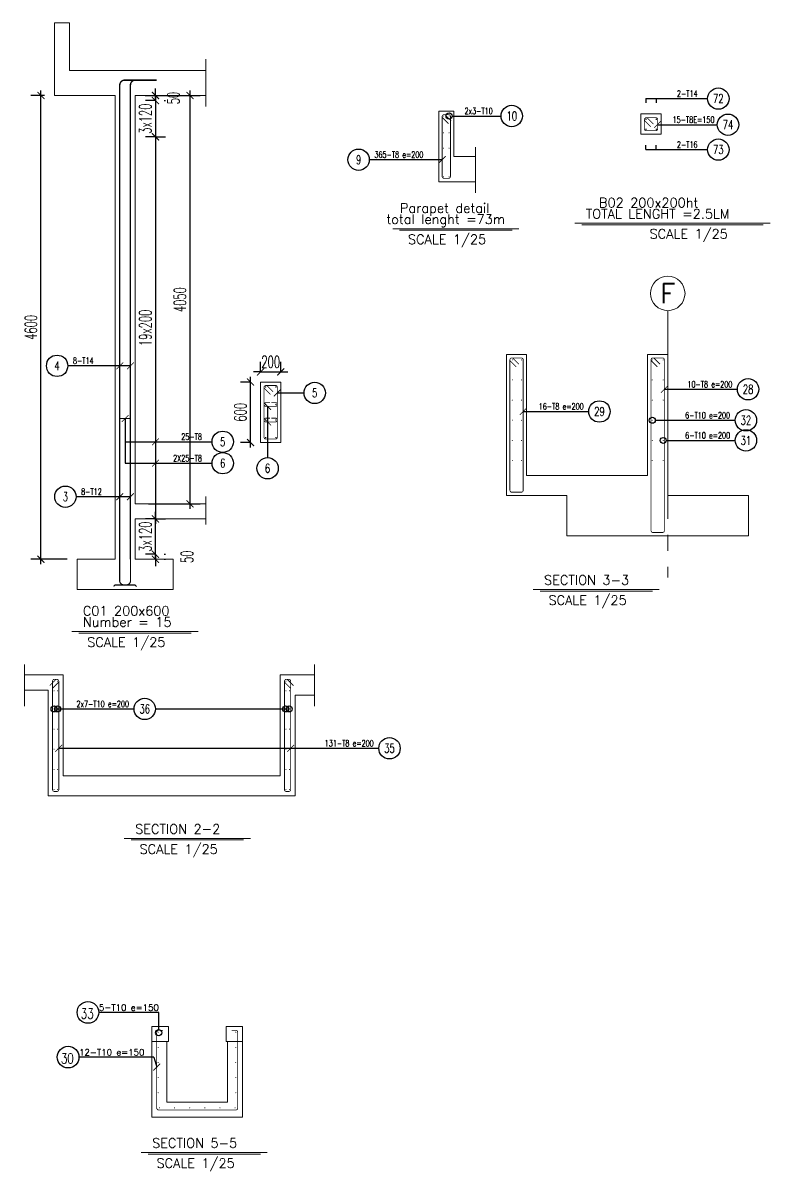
# Model space of a CAD drawing. Extents: x 2556046 to 2673391, y -921360 to -863964.
# Drawn here: x 2662762 to 2670171, y -883601 to -872213 of the extents above; entities that cross this region are included whole.
import ezdxf
from ezdxf.enums import TextEntityAlignment as Align

# ---------------------------------------------------------------- set-up
doc = ezdxf.new("R2010")
doc.units = 0
doc.header["$LTSCALE"] = 500
doc.header["$PDMODE"] = 98
doc.header["$PDSIZE"] = -0.01
doc.linetypes.add('CENTER', pattern=[50.8, 31.75, -6.35, 6.35, -6.35])
for name, color, linetype, lineweight in [('A-GRID', 1, 'CENTER', 9), ('A-GRID-IDEN', 10, 'Continuous', 9), ('CONCRETE', 254, 'Continuous', 9), ('EN05 - Text', 4, 'Continuous', 20), ('goe-cotes', 115, 'Continuous', 13)]:
    doc.layers.add(name, color=color, linetype=linetype, lineweight=lineweight)
for name, color, linetype in [('S-ASSOCIATETEXT', 7, 'Continuous'), ('S-RBAR-HA10', 11, 'Continuous'), ('S-RBAR-HA12', 151, 'Continuous'), ('S-RBAR-HA14', 21, 'Continuous'), ('S-RBAR-HA8', 40, 'Continuous'), ('S-RDIMO', 2, 'Continuous'), ('S-SIMPLETEXT', 7, 'Continuous')]:
    doc.layers.add(name, color=color, linetype=linetype)
doc.styles.add('goe-romans', font='ROMANS.shx', dxfattribs={"width": 0.6})
doc.styles.add('ROMANS', font='romans.shx')
doc.styles.add('SIMPLEX', font='simplex_.ttf')
doc.dimstyles.new('goe-50e', dxfattribs={"dimscale": 10, "dimtxt": 12, "dimasz": 7, "dimexe": 10, "dimexo": 10, "dimgap": 4, "dimtad": 1, "dimdec": 1, "dimdsep": 46, "dimtxsty": 'goe-romans', "dimblk": 'ARCHTICK', "dimcen": 4, "dimdle": 5, "dimclrt": 256, "dimazin": 0, "dimtfac": 1, "dimtdec": 1, "dimtix": 1, "dimtmove": 2, "dimatfit": 3, "dimldrblk": 'ARCHTICK', "dimfxl": 5, "dimtfillclr": 256, "dimtolj": 1, "dimarcsym": 0})

# ---------------------------------------------------------------- blocks, each defined once
blk = doc.blocks.new('_ArchTick')
at = {"color": 0, "linetype": 'ByBlock', "const_width": 0.15}
blk.add_lwpolyline([(-0.5, -0.5), (0.5, 0.5)], dxfattribs=at)
blk = doc.blocks.new('*D17')
at = {"layer": 'Defpoints', "color": 0, "transparency": 16777216}
for p in [(2663875, -872933), (2664419, -872933), (2663907, -876983)]:
    blk.add_point(p, dxfattribs=at)
at = {"layer": 'goe-cotes', "color": 0, "lineweight": -2, "transparency": 16777216}
for p, q in [((2664419, -877033), (2664419, -872883)), ((2663975, -872933), (2664519, -872933)), ((2664007, -876983), (2664519, -876983))]:
    blk.add_line(p, q, dxfattribs=at)
at = {"layer": 'goe-cotes', "color": 0, "lineweight": -2, "transparency": 16777216, "xscale": 70, "yscale": 70, "zscale": 70}
for p, rotation in [((2664419, -872933), 90), ((2664419, -876983), 270)]:
    blk.add_blockref('_ArchTick', p, dxfattribs=dict(at, rotation=rotation))
at = {"layer": 'goe-cotes', "transparency": 16777216, "insert": (2664319, -874958), "char_height": 120, "attachment_point": 5, "rotation": 90, "style": 'goe-romans'}
blk.add_mtext('\\A1;4050', dxfattribs=at)
blk = doc.blocks.new('*D18')
at = {"layer": 'Defpoints', "color": 0, "transparency": 16777216}
for p in [(2662941, -872933), (2663075, -872933), (2663300, -877533)]:
    blk.add_point(p, dxfattribs=at)
at = {"layer": 'goe-cotes', "color": 0, "lineweight": -2, "transparency": 16777216}
for p, q in [((2662941, -877583), (2662941, -872883)), ((2662975, -872933), (2662841, -872933)), ((2663200, -877533), (2662841, -877533))]:
    blk.add_line(p, q, dxfattribs=at)
at = {"layer": 'goe-cotes', "color": 0, "lineweight": -2, "transparency": 16777216, "xscale": 70, "yscale": 70, "zscale": 70}
for p, rotation in [((2662941, -872933), 90), ((2662941, -877533), 270)]:
    blk.add_blockref('_ArchTick', p, dxfattribs=dict(at, rotation=rotation))
at = {"layer": 'goe-cotes', "transparency": 16777216, "insert": (2662841, -875233), "char_height": 120, "attachment_point": 5, "rotation": 90, "style": 'goe-romans'}
blk.add_mtext('\\A1;4600', dxfattribs=at)
blk = doc.blocks.new('cadf_04')
at = {"const_width": 0.32}
blk.add_lwpolyline([(1.36, 1.36), (-1.36, -1.36)], dxfattribs=at)
blk = doc.blocks.new('cadf_05')
at = {"color": 140}
blk.add_circle((0, 0), 4.24, dxfattribs=at)
at = {"color": 140, "style": 'ROMANS', "width": 0.75}
for tag, p in [('$COM1', (-8.24, 2.03)), ('$COM2', (-8.24, -4.24))]:
    blk.add_attdef(tag, text='', height=2.5, dxfattribs=at).set_placement(p, align=Align.BOTTOM_RIGHT)
at = {"color": 140, "style": 'ROMANS', "width": 0.7}
blk.add_attdef('$NUM', text='', height=3.5, dxfattribs=at).set_placement((0, 0), align=Align.MIDDLE)
blk = doc.blocks.new('*D19')
at = {"layer": 'Defpoints', "color": 0, "transparency": 16777216}
for p in [(2664063, -877483), (2664063, -877533), (2664076, -877483)]:
    blk.add_point(p, dxfattribs=at)
at = {"layer": 'goe-cotes', "color": 0, "lineweight": -2, "transparency": 16777216}
for p, q in [((2664076, -877483), (2664076, -877413)), ((2664076, -877533), (2664076, -877483)), ((2664076, -877533), (2664076, -877603)), ((2664163, -877483), (2664176, -877483)), ((2664163, -877533), (2664176, -877533))]:
    blk.add_line(p, q, dxfattribs=at)
at = {"layer": 'goe-cotes', "color": 0, "lineweight": -2, "transparency": 16777216, "xscale": 70, "yscale": 70, "zscale": 70}
for p, rotation in [((2664076, -877483), 270), ((2664076, -877533), 90)]:
    blk.add_blockref('_ArchTick', p, dxfattribs=dict(at, rotation=rotation))
at = {"layer": 'goe-cotes', "transparency": 16777216, "insert": (2664389, -877508), "char_height": 120, "attachment_point": 5, "rotation": 90, "style": 'goe-romans'}
blk.add_mtext('\\A1;50', dxfattribs=at)
blk = doc.blocks.new('*D20')
at = {"layer": 'Defpoints', "color": 0, "transparency": 16777216}
for p in [(2664076, -877133), (2664176, -877133), (2664176, -877483)]:
    blk.add_point(p, dxfattribs=at)
at = {"layer": 'goe-cotes', "color": 0, "lineweight": -2, "transparency": 16777216}
for p, q in [((2664076, -877133), (2664076, -877063)), ((2664076, -877133), (2663976, -877133)), ((2664076, -877483), (2664076, -877133)), ((2664076, -877483), (2663976, -877483)), ((2664076, -877483), (2664076, -877553))]:
    blk.add_line(p, q, dxfattribs=at)
at = {"layer": 'goe-cotes', "color": 0, "lineweight": -2, "transparency": 16777216, "xscale": 70, "yscale": 70, "zscale": 70}
for p, rotation in [((2664076, -877133), 270), ((2664076, -877483), 90)]:
    blk.add_blockref('_ArchTick', p, dxfattribs=dict(at, rotation=rotation))
at = {"layer": 'goe-cotes', "transparency": 16777216, "insert": (2663976, -877308), "char_height": 120, "attachment_point": 5, "rotation": 90, "style": 'goe-romans'}
blk.add_mtext('\\A1;3x120', dxfattribs=at)
blk = doc.blocks.new('*D22')
at = {"layer": 'Defpoints', "color": 0, "transparency": 16777216}
for p in [(2664063, -872933), (2664063, -872983), (2664076, -872983)]:
    blk.add_point(p, dxfattribs=at)
at = {"layer": 'goe-cotes', "color": 0, "lineweight": -2, "transparency": 16777216}
for p, q in [((2664076, -872933), (2664076, -872863)), ((2664076, -872933), (2664076, -872983)), ((2664076, -872983), (2664076, -873053)), ((2664163, -872933), (2664176, -872933)), ((2664163, -872983), (2664176, -872983))]:
    blk.add_line(p, q, dxfattribs=at)
at = {"layer": 'goe-cotes', "color": 0, "lineweight": -2, "transparency": 16777216, "xscale": 70, "yscale": 70, "zscale": 70}
for p, rotation in [((2664076, -872933), 270), ((2664076, -872983), 90)]:
    blk.add_blockref('_ArchTick', p, dxfattribs=dict(at, rotation=rotation))
at = {"layer": 'goe-cotes', "transparency": 16777216, "insert": (2664254, -872958), "char_height": 120, "attachment_point": 5, "rotation": 90, "style": 'goe-romans'}
blk.add_mtext('\\A1;50', dxfattribs=at)
blk = doc.blocks.new('*D21')
at = {"layer": 'Defpoints', "color": 0, "transparency": 16777216}
for p in [(2664176, -872983), (2664076, -873343), (2664176, -873343)]:
    blk.add_point(p, dxfattribs=at)
at = {"layer": 'goe-cotes', "color": 0, "lineweight": -2, "transparency": 16777216}
for p, q in [((2664076, -872983), (2663976, -872983)), ((2664076, -872983), (2664076, -872913)), ((2664076, -872983), (2664076, -873343)), ((2664076, -873343), (2663976, -873343)), ((2664076, -873343), (2664076, -873413))]:
    blk.add_line(p, q, dxfattribs=at)
at = {"layer": 'goe-cotes', "color": 0, "lineweight": -2, "transparency": 16777216, "xscale": 70, "yscale": 70, "zscale": 70}
for p, rotation in [((2664076, -872983), 270), ((2664076, -873343), 90)]:
    blk.add_blockref('_ArchTick', p, dxfattribs=dict(at, rotation=rotation))
at = {"layer": 'goe-cotes', "transparency": 16777216, "insert": (2663976, -873163), "char_height": 120, "attachment_point": 5, "rotation": 90, "style": 'goe-romans'}
blk.add_mtext('\\A1;3x120', dxfattribs=at)
blk = doc.blocks.new('*D23')
at = {"layer": 'Defpoints', "color": 0, "transparency": 16777216}
for p in [(2663976, -873343), (2663976, -877133), (2664076, -877133)]:
    blk.add_point(p, dxfattribs=at)
at = {"layer": 'goe-cotes', "color": 0, "lineweight": -2, "transparency": 16777216}
for p, q in [((2664076, -873293), (2664076, -877183)), ((2664076, -873343), (2664176, -873343)), ((2664076, -877133), (2664176, -877133))]:
    blk.add_line(p, q, dxfattribs=at)
at = {"layer": 'goe-cotes', "color": 0, "lineweight": -2, "transparency": 16777216, "xscale": 70, "yscale": 70, "zscale": 70}
for p, rotation in [((2664076, -873343), 90), ((2664076, -877133), 270)]:
    blk.add_blockref('_ArchTick', p, dxfattribs=dict(at, rotation=rotation))
at = {"layer": 'goe-cotes', "transparency": 16777216, "insert": (2663976, -875238), "char_height": 120, "attachment_point": 5, "rotation": 90, "style": 'goe-romans'}
blk.add_mtext('\\A1;19x200', dxfattribs=at)
blk = doc.blocks.new('*D24')
at = {"layer": 'Defpoints', "color": 0, "transparency": 16777216}
for p in [(2665319, -875675), (2665119, -875775), (2665319, -875775)]:
    blk.add_point(p, dxfattribs=at)
at = {"layer": 'goe-cotes', "color": 0, "lineweight": -2, "transparency": 16777216}
for p, q in [((2665119, -875675), (2665119, -875575)), ((2665319, -875675), (2665319, -875575)), ((2665119, -875675), (2665049, -875675)), ((2665119, -875675), (2665319, -875675)), ((2665319, -875675), (2665389, -875675))]:
    blk.add_line(p, q, dxfattribs=at)
at = {"layer": 'goe-cotes', "color": 0, "lineweight": -2, "transparency": 16777216, "xscale": 70, "yscale": 70, "zscale": 70}
blk.add_blockref('_ArchTick', (2665119, -875675), dxfattribs=at)
at = {"layer": 'goe-cotes', "color": 0, "lineweight": -2, "transparency": 16777216, "xscale": 70, "yscale": 70, "zscale": 70, "rotation": 180}
blk.add_blockref('_ArchTick', (2665319, -875675), dxfattribs=at)
at = {"layer": 'goe-cotes', "transparency": 16777216, "insert": (2665219, -875575), "char_height": 120, "attachment_point": 5, "style": 'goe-romans'}
blk.add_mtext('\\A1;200', dxfattribs=at)
blk = doc.blocks.new('*D25')
at = {"layer": 'Defpoints', "color": 0, "transparency": 16777216}
for p in [(2665019, -875775), (2665119, -875775), (2665119, -876375)]:
    blk.add_point(p, dxfattribs=at)
at = {"layer": 'goe-cotes', "color": 0, "lineweight": -2, "transparency": 16777216}
for p, q in [((2665019, -876425), (2665019, -875725)), ((2665019, -875775), (2664919, -875775)), ((2665019, -876375), (2664919, -876375))]:
    blk.add_line(p, q, dxfattribs=at)
at = {"layer": 'goe-cotes', "color": 0, "lineweight": -2, "transparency": 16777216, "xscale": 70, "yscale": 70, "zscale": 70}
for p, rotation in [((2665019, -875775), 90), ((2665019, -876375), 270)]:
    blk.add_blockref('_ArchTick', p, dxfattribs=dict(at, rotation=rotation))
at = {"layer": 'goe-cotes', "transparency": 16777216, "insert": (2664919, -876075), "char_height": 120, "attachment_point": 5, "rotation": 90, "style": 'goe-romans'}
blk.add_mtext('\\A1;600', dxfattribs=at)
blk = doc.blocks.new('cadf_09')
at = {"color": 10}
blk.add_circle((0, 0), 4.24, dxfattribs=at)
at = {"color": 10, "style": 'ROMANS', "width": 0.75}
for p in [(8.24, 1.59), (8.24, -4.73)]:
    blk.add_attdef('$COM', text='', height=2.5, dxfattribs=at).set_placement(p, align=Align.BOTTOM_LEFT)
at = {"color": 10, "style": 'ROMANS', "width": 0.7}
blk.add_attdef('$REP', text='', height=3.5, dxfattribs=at).set_placement((0, 0), align=Align.MIDDLE)
blk = doc.blocks.new('AX-HL')
at = {"color": 1}
blk.add_circle((-0.35, 0), 0.35, dxfattribs=at)
at = {"color": 6, "style": 'SIMPLEX', "width": 0.430328}
blk.add_attdef('N-F', text='', height=0.4, dxfattribs=at).set_placement((-0.6, -0.2), (-0.1, -0.2), align=Align.FIT)
at = {"color": 6, "style": 'SIMPLEX'}
blk.add_attdef('N', text='', height=0.4, dxfattribs=at).set_placement((-0.35, 0), align=Align.MIDDLE)

msp = doc.modelspace()

# ---------------------------------------------------------------- linework, layer by layer
at = {"color": 140}
for centre in [(2669658.18, -872963.15), (2669753.94, -873222.56), (2669658.18, -873469.12), (2664742.92, -876367.87), (2664742.92, -876579.87)]:
    msp.add_circle(centre, 106, dxfattribs=at)
at = {"layer": 'A-GRID', "ltscale": 0.05}
msp.add_line((2669157.09, -875067.16), (2669157.09, -877715.35), dxfattribs=at)
at = {"layer": 'CONCRETE', "color": 7, "linetype": 'Continuous', "lineweight": 13}
msp.add_line((2664940.75, -882317.23), (2664890.84, -882317.23), dxfattribs=at)
at = {"layer": 'EN05 - Text', "color": 7, "linetype": 'Continuous', "lineweight": 0, "ltscale": 100}
for p, q in [((2667679.97, -874253.93), (2666429.8, -874253.93)), ((2670170.86, -874200.01), (2668235.36, -874200.01)), ((2669072.39, -877832.86), (2667822.22, -877832.86)), ((2664498.09, -878249.37), (2663247.92, -878249.37)), ((2665017.12, -880302.34), (2663766.95, -880302.34)), ((2665185.14, -883417.3), (2663934.96, -883417.3))]:
    msp.add_line(p, q, dxfattribs=at)
at = {"layer": 'EN05 - Text', "color": 3, "linetype": 'Continuous', "lineweight": 0, "ltscale": 100}
for p, q in [((2670103.03, -874215.01), (2668303.18, -874215.01)), ((2667612.14, -874268.93), (2666497.62, -874268.93)), ((2669004.57, -877847.86), (2667890.04, -877847.86)), ((2664430.27, -878264.37), (2663315.74, -878264.37)), ((2664949.29, -880317.34), (2663834.77, -880317.34)), ((2665117.31, -883432.3), (2664002.79, -883432.3))]:
    msp.add_line(p, q, dxfattribs=at)
at = {"layer": 'goe-cotes'}
for p, q in [((2663075.16, -872933.3), (2663075.16, -872213.25)), ((2663075.16, -872213.25), (2663225.16, -872213.25)), ((2663225.16, -872213.25), (2663225.16, -872683.3)), ((2664575.16, -872572.81), (2664575.16, -873042.2)), ((2664575.16, -872683.3), (2663225.16, -872683.3)), ((2663655.67, -872933.3), (2663075.16, -872933.3)), ((2663675.16, -872933.3), (2663655.67, -872933.3)), ((2663675.16, -873418.3), (2663675.16, -872933.3)), ((2663875.16, -876983.3), (2663875.16, -872933.3)), ((2663875.16, -872933.3), (2664575.16, -872933.3)), ((2667035.69, -873088.41), (2666885.69, -873088.41)), ((2666885.69, -873088.41), (2666885.69, -873788.46)), ((2667035.69, -873538.46), (2667035.69, -873088.41)), ((2663675.16, -873418.3), (2663675.16, -877533.3)), ((2667250.26, -873445.39), (2667250.26, -873898.97)), ((2667035.69, -873538.46), (2667250.26, -873538.46)), ((2666885.69, -873788.46), (2667250.26, -873788.46)), ((2667557.09, -876401.65), (2667557.09, -875501.65)), ((2667557.09, -875501.65), (2667757.09, -875501.65)), ((2667757.09, -876701.65), (2667757.09, -875501.65)), ((2668957.09, -876701.65), (2668957.09, -875501.65)), ((2668957.09, -875501.65), (2669157.09, -875501.65)), ((2669157.09, -875501.65), (2669157.09, -876901.65)), ((2667557.09, -876901.65), (2667557.09, -876401.65)), ((2667757.09, -876701.65), (2668957.09, -876701.65)), ((2663875.16, -876983.3), (2664575.16, -876983.3)), ((2664575.16, -876911.52), (2664575.16, -877187.26)), ((2668157.09, -876901.65), (2667557.09, -876901.65)), ((2668157.09, -877301.65), (2668157.09, -876901.65)), ((2669157.09, -876901.65), (2669957.09, -876901.65)), ((2669957.09, -876901.65), (2669957.09, -877301.65)), ((2663875.16, -877533.3), (2663875.16, -877133.3)), ((2663875.16, -877133.3), (2664575.16, -877133.3)), ((2669957.09, -877301.65), (2668157.09, -877301.65)), ((2662776.63, -878577.82), (2662776.63, -878990.61)), ((2665653.47, -878577.82), (2665653.47, -878990.61)), ((2663161.48, -878680.06), (2662776.63, -878680.06)), ((2663161.48, -879680.06), (2663161.48, -878680.06)), ((2665311.48, -879680.06), (2665311.48, -878680.06)), ((2665653.47, -878680.06), (2665311.48, -878680.06)), ((2662776.63, -878830.06), (2663011.48, -878830.06)), ((2663011.48, -879880.06), (2663011.48, -878830.06)), ((2665461.48, -879880.06), (2665461.48, -878880.06)), ((2665461.48, -878880.06), (2665653.47, -878880.06)), ((2665311.48, -879680.06), (2663161.48, -879680.06)), ((2663011.48, -879880.06), (2665461.48, -879880.06)), ((2664190.4, -882317.23), (2664040.04, -882317.23)), ((2664790.82, -882317.23), (2664941.17, -882317.23))]:
    msp.add_line(p, q, dxfattribs=at)
for points in [[(2669090.67, -873116.13), (2669090.67, -873316.13), (2668890.67, -873316.13), (2668890.67, -873116.13)], [(2665319.05, -875774.66), (2665119.05, -875774.66), (2665119.05, -876374.66), (2665319.05, -876374.66)], [(2664940.75, -882167.23), (2664940.76, -882995.17), (2664940.76, -883067.59), (2664040.04, -883067.59), (2664040.04, -882167.23), (2664176.8, -882167.23), (2664204.84, -882167.23), (2664204.84, -882243), (2664204.84, -882317.23), (2664190.4, -882317.23), (2664190.4, -882917.24), (2664396.71, -882917.24), (2664465.98, -882917.73), (2664790.4, -882917.24), (2664790.82, -882317.23), (2664775.96, -882317.23), (2664775.96, -882243), (2664775.96, -882167.23), (2664804, -882167.23)]]:
    msp.add_lwpolyline(points, close=True, dxfattribs=at)
msp.add_lwpolyline([(2663875.16, -877533.3), (2664250.16, -877533.3), (2664250.16, -877833.3), (2663300.16, -877833.3), (2663300.16, -877533.3), (2663675.16, -877533.3)], dxfattribs=at)
at = {"layer": 'S-ASSOCIATETEXT', "color": 140}
for centre in [(2663407.09, -882027.48), (2663210.01, -882471.54)]:
    msp.add_circle(centre, 107.59, dxfattribs=at)
at = {"layer": 'S-RBAR-HA10', "const_width": 5}
for points in [[(2666931.53, -873136.26, 1), (2666936.53, -873136.26, 1)], [(2666984.95, -873136.26, 1), (2666989.95, -873136.26, 1)], [(2666931.53, -873303.7, -1), (2666936.53, -873303.7, -1)], [(2666984.95, -873303.7, -1), (2666989.95, -873303.7, -1)], [(2666931.53, -873456, -1), (2666936.53, -873456, -1)], [(2666984.95, -873456, -1), (2666989.95, -873456, -1)], [(2666931.53, -873740.61, -1), (2666936.53, -873740.61, -1)], [(2666984.95, -873740.61, -1), (2666989.95, -873740.61, -1)], [(2667612.66, -875555.92, 1), (2667617.66, -875555.92, 1)], [(2667703.28, -875555.92, 1), (2667708.28, -875555.92, 1)], [(2669005.5, -875555.92, -1), (2669000.5, -875555.92, -1)], [(2669108.69, -875555.92, 1), (2669113.69, -875555.92, 1)], [(2667612.66, -875754.48, 1), (2667617.66, -875754.48, 1)], [(2667703.28, -875754.48, 1), (2667708.28, -875754.48, 1)], [(2669005.5, -875754.48, -1), (2669000.5, -875754.48, -1)], [(2669108.69, -875754.48, 1), (2669113.69, -875754.48, 1)], [(2667612.66, -875954.48, 1), (2667617.66, -875954.48, 1)], [(2667703.28, -875954.48, 1), (2667708.28, -875954.48, 1)], [(2669005.5, -875954.48, -1), (2669000.5, -875954.48, -1)], [(2669108.69, -875954.48, 1), (2669113.69, -875954.48, 1)], [(2667612.66, -876154.48, 1), (2667617.66, -876154.48, 1)], [(2667703.28, -876154.48, 1), (2667708.28, -876154.48, 1)], [(2669005.5, -876154.48, -1), (2669000.5, -876154.48, -1)], [(2669108.69, -876154.48, 1), (2669113.69, -876154.48, 1)], [(2667612.66, -876354.48, 1), (2667617.66, -876354.48, 1)], [(2667703.28, -876354.48, 1), (2667708.28, -876354.48, 1)], [(2669005.5, -876354.48, -1), (2669000.5, -876354.48, -1)], [(2669108.69, -876354.48, 1), (2669113.69, -876354.48, 1)], [(2667612.66, -876554.48, 1), (2667617.66, -876554.48, 1)], [(2667703.28, -876554.48, 1), (2667708.28, -876554.48, 1)], [(2669005.5, -876554.48, -1), (2669000.5, -876554.48, -1)], [(2669108.69, -876554.48, 1), (2669113.69, -876554.48, 1)], [(2663067.94, -878743.34, 1), (2663072.94, -878743.34, 1)], [(2663103.46, -878743.34, 1), (2663108.46, -878743.34, 1)], [(2665367.94, -878743.34, 1), (2665372.94, -878743.34, 1)], [(2665403.46, -878743.34, 1), (2665408.46, -878743.34, 1)], [(2663067.94, -878837.26, 1), (2663072.94, -878837.26, 1)], [(2663103.46, -878837.26, 1), (2663108.46, -878837.26, 1)], [(2665367.94, -878837.26, 1), (2665372.94, -878837.26, 1)], [(2665403.46, -878837.26, 1), (2665408.46, -878837.26, 1)], [(2663067.94, -879017.61, 1), (2663072.94, -879017.61, 1)], [(2663103.46, -879017.61, 1), (2663108.46, -879017.61, 1)], [(2665367.94, -879017.61, 1), (2665372.94, -879017.61, 1)], [(2665403.46, -879017.61, 1), (2665408.46, -879017.61, 1)], [(2663067.94, -879217.61, 1), (2663072.94, -879217.61, 1)], [(2663103.46, -879217.61, 1), (2663108.46, -879217.61, 1)], [(2665367.94, -879217.61, 1), (2665372.94, -879217.61, 1)], [(2665403.46, -879217.61, 1), (2665408.46, -879217.61, 1)], [(2663067.94, -879417.61, 1), (2663072.94, -879417.61, 1)], [(2663103.46, -879417.61, 1), (2663108.46, -879417.61, 1)], [(2665367.94, -879417.61, 1), (2665372.94, -879417.61, 1)], [(2665403.46, -879417.61, 1), (2665408.46, -879417.61, 1)], [(2663067.94, -879617.61, 1), (2663072.94, -879617.61, 1)], [(2663103.46, -879617.61, 1), (2663108.46, -879617.61, 1)], [(2665367.94, -879617.61, 1), (2665372.94, -879617.61, 1)], [(2665403.46, -879617.61, 1), (2665408.46, -879617.61, 1)], [(2663067.94, -879817.61, 1), (2663072.94, -879817.61, 1)], [(2663103.46, -879817.61, 1), (2663108.46, -879817.61, 1)], [(2665367.94, -879817.61, 1), (2665372.94, -879817.61, 1)], [(2665403.46, -879817.61, 1), (2665408.46, -879817.61, 1)], [(2664100.14, -882224.42, 1), (2664105.14, -882224.42, 1)], [(2664870.06, -882224.42, 1), (2664875.06, -882224.42, 1)], [(2664100.14, -882374.42, 1), (2664105.14, -882374.42, 1)], [(2664870.06, -882374.42, 1), (2664875.06, -882374.42, 1)], [(2664100.14, -882524.42, 1), (2664105.14, -882524.42, 1)], [(2664870.06, -882524.42, 1), (2664875.06, -882524.42, 1)], [(2664100.14, -882674.42, 1), (2664105.14, -882674.42, 1)], [(2664870.06, -882674.42, 1), (2664875.06, -882674.42, 1)], [(2664100.14, -882824.42, 1), (2664105.14, -882824.42, 1)], [(2664870.06, -882824.42, 1), (2664875.06, -882824.42, 1)], [(2664112.99, -882974.42, 1), (2664117.99, -882974.42, 1)], [(2664262.99, -882974.42, 1), (2664267.99, -882974.42, 1)], [(2664412.99, -882974.42, 1), (2664417.99, -882974.42, 1)], [(2664562.99, -882974.42, 1), (2664567.99, -882974.42, 1)], [(2664712.99, -882974.42, 1), (2664717.99, -882974.42, 1)], [(2664862.99, -882974.42, 1), (2664867.99, -882974.42, 1)]]:
    msp.add_lwpolyline(points, format="xyb", close=True, dxfattribs=at)
at = {"layer": 'S-RBAR-HA12', "const_width": 12}
for points in [[(2663674.16, -877787.3), (2663787.16, -877787.3, 0.41421356), (2663829.16, -877745.3), (2663829.16, -876633.3)], [(2663876.16, -877787.3), (2663763.16, -877787.3, -0.41421356), (2663721.16, -877745.3), (2663721.16, -876633.3)]]:
    msp.add_lwpolyline(points, format="xyb", dxfattribs=at)
for points in [[(2663678.41, -877785.55), (2663661.44, -877802.52)], [(2663871.92, -877785.55), (2663888.89, -877802.52)]]:
    msp.add_lwpolyline(points, dxfattribs=at)
at = {"layer": 'S-RBAR-HA14', "const_width": 14}
for points in [[(2663722.16, -877533.3), (2663722.16, -872829.3, -0.41421356), (2663771.16, -872780.3), (2663981.16, -872780.3)], [(2663828.16, -877533.3), (2663828.16, -872829.3, -0.41421356), (2663877.16, -872780.3), (2664087.16, -872780.3)]]:
    msp.add_lwpolyline(points, format="xyb", dxfattribs=at)
at = {"layer": 'S-RBAR-HA14', "const_width": 7}
for points in [[(2668936.74, -873168.57, -1), (2668943.74, -873168.57, -1)], [(2669038.64, -873168.57, -1), (2669045.64, -873168.57, -1)], [(2668936.74, -873267.08, 1), (2668943.74, -873267.08, 1)], [(2669038.64, -873267.08, 1), (2669045.64, -873267.08, 1)], [(2665165.12, -875823.71, -1), (2665172.12, -875823.71, -1)], [(2665267.02, -875823.71, -1), (2665274.02, -875823.71, -1)], [(2665165.12, -875997.74, -1), (2665172.12, -875997.74, -1)], [(2665267.02, -875997.74, -1), (2665274.02, -875997.74, -1)], [(2665165.12, -876151.69, -1), (2665172.12, -876151.69, -1)], [(2665267.02, -876151.69, -1), (2665274.02, -876151.69, -1)], [(2665165.12, -876325.61, 1), (2665172.12, -876325.61, 1)], [(2665267.02, -876325.61, 1), (2665274.02, -876325.61, 1)]]:
    msp.add_lwpolyline(points, format="xyb", close=True, dxfattribs=at)
at = {"layer": 'S-RBAR-HA8', "const_width": 8}
for points in [[(2666981.82, -873211.42), (2666925.25, -873154.85, -0.66817864), (2666938.69, -873122.41), (2666982.69, -873122.41, -0.41421356), (2667001.69, -873141.41), (2667001.69, -873735.46, -0.41421356), (2666982.69, -873754.46), (2666938.69, -873754.46, -0.41421356), (2666919.69, -873735.46), (2666919.69, -873141.41, -0.66817864), (2666952.12, -873127.98), (2667008.69, -873184.55)], [(2668986.81, -873242.52), (2668930.24, -873185.95, -0.66817864), (2668943.67, -873153.52), (2669037.67, -873153.52, -0.41421356), (2669056.67, -873172.52), (2669056.67, -873263.13, -0.41421356), (2669037.67, -873282.13), (2668943.67, -873282.13, -0.41421356), (2668924.67, -873263.13), (2668924.67, -873172.52, -0.66817864), (2668957.11, -873159.08), (2669013.68, -873215.65)], [(2667653.23, -875624.65), (2667596.66, -875568.08, -0.66817864), (2667610.09, -875535.65), (2667704.09, -875535.65, -0.41421356), (2667723.09, -875554.65), (2667723.09, -876848.65, -0.41421356), (2667704.09, -876867.65), (2667610.09, -876867.65, -0.41421356), (2667591.09, -876848.65), (2667591.09, -875554.65, -0.66817864), (2667623.53, -875541.21), (2667680.1, -875597.78)], [(2669053.23, -875624.65), (2668996.66, -875568.08, -0.66817864), (2669010.09, -875535.65), (2669104.09, -875535.65, -0.41421356), (2669123.09, -875554.65), (2669123.09, -877248.65, -0.41421356), (2669104.09, -877267.65), (2669010.09, -877267.65, -0.41421356), (2668991.09, -877248.65), (2668991.09, -875554.65, -0.66817864), (2669023.53, -875541.21), (2669080.1, -875597.78)], [(2665215.18, -875897.66), (2665158.62, -875841.09, -0.66817864), (2665172.05, -875808.66), (2665266.05, -875808.66, -0.41421356), (2665285.05, -875827.66), (2665285.05, -876321.66, -0.41421356), (2665266.05, -876340.66), (2665172.05, -876340.66, -0.41421356), (2665153.05, -876321.66), (2665153.05, -875827.66, -0.66817864), (2665185.49, -875814.22), (2665242.05, -875870.79)], [(2665212.05, -875978.74), (2665172.05, -875978.74, 1), (2665172.05, -876016.74), (2665266.05, -876016.74, 1), (2665266.05, -875978.74), (2665226.05, -875978.74)], [(2665212.05, -876132.69), (2665172.05, -876132.69, 1), (2665172.05, -876170.69), (2665266.05, -876170.69, 1), (2665266.05, -876132.69), (2665226.05, -876132.69)], [(2663055.34, -878813.07), (2663111.91, -878756.5, 0.66817864), (2663098.48, -878724.06), (2663074.48, -878724.06, 0.41421356), (2663055.48, -878743.06), (2663055.48, -879817.06, 0.41421356), (2663074.48, -879836.06), (2663098.48, -879836.06, 0.41421356), (2663117.48, -879817.06), (2663117.48, -878743.06, 0.66817864), (2663085.04, -878729.63), (2663028.47, -878786.2)], [(2665417.61, -878813.07), (2665361.04, -878756.5, -0.66817864), (2665374.48, -878724.06), (2665398.48, -878724.06, -0.41421356), (2665417.48, -878743.06), (2665417.48, -879817.06, -0.41421356), (2665398.48, -879836.06), (2665374.48, -879836.06, -0.41421356), (2665355.48, -879817.06), (2665355.48, -878743.06, -0.66817864), (2665387.91, -878729.63), (2665444.48, -878786.2)], [(2664149.87, -882205.59), (2664107.87, -882205.59, 0.41421356), (2664088.87, -882224.59), (2664088.87, -882258.72)], [(2664830.92, -882205.59), (2664872.92, -882205.59, -0.41421356), (2664891.92, -882224.59), (2664891.92, -882258.72)], [(2664088.87, -882976.59, 0.41421356), (2664107.87, -882995.59), (2664149.87, -882995.59)], [(2664891.92, -882976.59, -0.41421356), (2664872.92, -882995.59), (2664149.87, -882995.59)]]:
    msp.add_lwpolyline(points, format="xyb", dxfattribs=at)
for points in [[(2663722.16, -876136.61), (2663828.16, -876136.61)], [(2664088.87, -882976.78), (2664088.87, -882258.72)], [(2664891.91, -882976.22), (2664891.92, -882258.72)]]:
    msp.add_lwpolyline(points, dxfattribs=at)
at = {"layer": 'S-RDIMO'}
for p, q in [((2668939.43, -872963.15), (2669551.93, -872963.15)), ((2668939.43, -872963.15), (2668939.43, -873005.26)), ((2669042.14, -872963.15), (2669042.14, -873005.26)), ((2667017.45, -873136.26), (2667503.52, -873136.26)), ((2669056.67, -873222.56), (2669647.69, -873222.56)), ((2668939.43, -873469.12), (2668939.43, -873427.01)), ((2669042.14, -873469.12), (2669042.14, -873427.01)), ((2666919.69, -873569.58), (2666197.22, -873569.58)), ((2668939.43, -873469.12), (2669551.93, -873469.12)), ((2663828.16, -875614.17), (2663207.39, -875614.17)), ((2669123.09, -875846.84), (2669847.32, -875846.84)), ((2665285.05, -875882.4), (2665549.06, -875882.4)), ((2665187.95, -876016.74), (2665187.95, -876524.21)), ((2667723.09, -876067.25), (2668373.15, -876067.25)), ((2663775.16, -876136.61), (2663775.16, -876579.87)), ((2669033, -876154.48), (2669825.13, -876154.48)), ((2663775.16, -876367.87), (2664636.67, -876367.87)), ((2669141.19, -876354.48), (2669825.13, -876354.48)), ((2663775.16, -876579.87), (2664636.67, -876579.87)), ((2663828.16, -876912.61), (2663289.1, -876912.61)), ((2663075.96, -879017.61), (2663863.72, -879017.61)), ((2664075.72, -879017.61), (2665396.99, -879017.61)), ((2663117.48, -879407.9), (2666290.76, -879407.9)), ((2664107.96, -882027.48), (2663514.69, -882027.48)), ((2664107.96, -882198.81), (2664107.96, -882027.48)), ((2664061.19, -882470.95), (2663317.6, -882471.54))]:
    msp.add_line(p, q, dxfattribs=at)
msp.add_lwpolyline([(2664061.19, -882470.95), (2664088.87, -882570.79)], dxfattribs=at)
for centre in [(2666987.45, -873136.26), (2669003, -876154.48), (2669111.19, -876354.48), (2663070.44, -879017.61), (2663105.96, -879017.61), (2665366.99, -879017.61), (2665402.51, -879017.61), (2664107.96, -882228.81)]:
    msp.add_circle(centre, 30, dxfattribs=at)

# ---------------------------------------------------------------- block references
at = {"layer": 'A-GRID-IDEN'}
ref = msp.add_blockref('AX-HL', (2669327.72, -874896.54), dxfattribs=dict(at, xscale=-487.5, yscale=487.5, zscale=487.5, rotation=180))
ref.add_attrib('N', 'F', dxfattribs={"layer": '0', "color": 6, "height": 195, "style": 'SIMPLEX'}).set_placement((2669157.09, -874896.54), align=Align.MIDDLE_CENTER)
at = {"layer": 'S-ASSOCIATETEXT'}
ref = msp.add_blockref('cadf_05', (2667609.77, -873136.26), dxfattribs=dict(at, xscale=25, yscale=25, zscale=25))
ref.add_attrib('$NUM', '10', dxfattribs={"color": 140, "height": 87.5, "style": 'ROMANS', "width": 0.7, "flags": 2}).set_placement((2667609.77, -873136.26), align=Align.MIDDLE)
ref.add_attrib('$COM1', '2x3-T10 ', dxfattribs={"color": 140, "height": 62.5, "style": 'ROMANS', "width": 0.75, "flags": 2}).set_placement((2667453.52, -873086.26), align=Align.MIDDLE_RIGHT)
ref = msp.add_blockref('cadf_05', (2666090.97, -873569.58), dxfattribs=dict(at, xscale=25, yscale=25, zscale=25))
ref.add_attrib('$NUM', '9', dxfattribs={"color": 140, "height": 87.5, "style": 'ROMANS', "width": 0.7, "flags": 2}).set_placement((2666090.97, -873569.58), align=Align.MIDDLE)
ref.add_attrib('$COM1', '365-T8 e=200', dxfattribs={"color": 140, "height": 62.5, "style": 'ROMANS', "width": 0.75, "flags": 2}).set_placement((2666247.22, -873519.58), align=Align.MIDDLE_LEFT)
ref = msp.add_blockref('cadf_05', (2663101.14, -875614.17), dxfattribs=dict(at, xscale=25, yscale=25, zscale=25))
ref.add_attrib('$NUM', '4', dxfattribs={"color": 140, "height": 87.5, "style": 'ROMANS', "width": 0.7, "flags": 2}).set_placement((2663101.14, -875614.17), align=Align.MIDDLE)
ref.add_attrib('$COM1', '8-T14 ', dxfattribs={"color": 140, "height": 62.5, "style": 'ROMANS', "width": 0.75, "flags": 2}).set_placement((2663257.39, -875564.17), align=Align.MIDDLE_LEFT)
ref = msp.add_blockref('cadf_05', (2669953.57, -875846.84), dxfattribs=dict(at, xscale=25, yscale=25, zscale=25))
ref.add_attrib('$NUM', '28', dxfattribs={"color": 140, "height": 87.5, "style": 'ROMANS', "width": 0.7, "flags": 2}).set_placement((2669953.57, -875846.84), align=Align.MIDDLE)
ref.add_attrib('$COM1', '10-T8 e=200', dxfattribs={"color": 140, "height": 62.5, "style": 'ROMANS', "width": 0.75, "flags": 2}).set_placement((2669797.32, -875796.84), align=Align.MIDDLE_RIGHT)
ref = msp.add_blockref('cadf_05', (2668479.4, -876067.25), dxfattribs=dict(at, xscale=25, yscale=25, zscale=25))
ref.add_attrib('$NUM', '29', dxfattribs={"color": 140, "height": 87.5, "style": 'ROMANS', "width": 0.7, "flags": 2}).set_placement((2668479.4, -876067.25), align=Align.MIDDLE)
ref.add_attrib('$COM1', '16-T8 e=200', dxfattribs={"color": 140, "height": 62.5, "style": 'ROMANS', "width": 0.75, "flags": 2}).set_placement((2668323.15, -876017.25), align=Align.MIDDLE_RIGHT)
ref = msp.add_blockref('cadf_05', (2669931.38, -876154.48), dxfattribs=dict(at, xscale=25, yscale=25, zscale=25))
ref.add_attrib('$NUM', '32', dxfattribs={"color": 140, "height": 87.5, "style": 'ROMANS', "width": 0.7, "flags": 2}).set_placement((2669931.38, -876154.48), align=Align.MIDDLE)
ref.add_attrib('$COM1', '6-T10 e=200', dxfattribs={"color": 140, "height": 62.5, "style": 'ROMANS', "width": 0.75, "flags": 2}).set_placement((2669775.13, -876104.48), align=Align.MIDDLE_RIGHT)
ref = msp.add_blockref('cadf_05', (2669931.63, -876354.48), dxfattribs=dict(at, xscale=25, yscale=25, zscale=25))
ref.add_attrib('$NUM', '31', dxfattribs={"color": 140, "height": 87.5, "style": 'ROMANS', "width": 0.7, "flags": 2}).set_placement((2669931.63, -876354.48), align=Align.MIDDLE)
ref.add_attrib('$COM1', '6-T10 e=200', dxfattribs={"color": 140, "height": 62.5, "style": 'ROMANS', "width": 0.75, "flags": 2}).set_placement((2669775.38, -876304.48), align=Align.MIDDLE_RIGHT)
ref = msp.add_blockref('cadf_05', (2663182.85, -876912.61), dxfattribs=dict(at, xscale=25, yscale=25, zscale=25))
ref.add_attrib('$NUM', '3', dxfattribs={"color": 140, "height": 87.5, "style": 'ROMANS', "width": 0.7, "flags": 2}).set_placement((2663182.85, -876912.61), align=Align.MIDDLE)
ref.add_attrib('$COM1', '8-T12 ', dxfattribs={"color": 140, "height": 62.5, "style": 'ROMANS', "width": 0.75, "flags": 2}).set_placement((2663339.1, -876862.61), align=Align.MIDDLE_LEFT)
ref = msp.add_blockref('cadf_05', (2663969.72, -879017.61), dxfattribs=dict(at, xscale=25, yscale=25, zscale=25))
ref.add_attrib('$NUM', '36', dxfattribs={"color": 140, "height": 87.5, "style": 'ROMANS', "width": 0.7, "flags": 2}).set_placement((2663969.72, -879017.61), align=Align.MIDDLE)
ref.add_attrib('$COM1', '2x7-T10 e=200', dxfattribs={"color": 140, "height": 62.5, "style": 'ROMANS', "width": 0.75, "flags": 2}).set_placement((2663813.47, -878967.61), align=Align.MIDDLE_RIGHT)
ref = msp.add_blockref('cadf_05', (2666397.01, -879407.9), dxfattribs=dict(at, xscale=25, yscale=25, zscale=25))
ref.add_attrib('$NUM', '35', dxfattribs={"color": 140, "height": 87.5, "style": 'ROMANS', "width": 0.7, "flags": 2}).set_placement((2666397.01, -879407.9), align=Align.MIDDLE)
ref.add_attrib('$COM1', '131-T8 e=200', dxfattribs={"color": 140, "height": 62.5, "style": 'ROMANS', "width": 0.75, "flags": 2}).set_placement((2666240.76, -879357.9), align=Align.MIDDLE_RIGHT)
at = {"layer": 'S-RDIMO', "xscale": 25, "yscale": 25, "zscale": 25}
for p, rotation in [((2669056.67, -873217.83), 180), ((2666919.69, -873569.58), 180.0000000000069), ((2663722.16, -875614.17), 180), ((2663828.16, -875614.17), 180), ((2665187.95, -876016.74), 270), ((2663775.16, -876136.61), 180), ((2665187.95, -876170.69), 270), ((2664076.01, -876367.87), 180), ((2664076.01, -876579.87), 180), ((2663722.16, -876912.61), 180), ((2663828.16, -876912.61), 180), ((2664088.87, -882570.79), 180)]:
    msp.add_blockref('cadf_04', p, dxfattribs=dict(at, rotation=rotation))
for p in [(2665285.05, -875882.4), (2669123.09, -875846.84), (2667723.09, -876067.25), (2663117.48, -879407.9), (2665417.48, -879407.9)]:
    msp.add_blockref('cadf_04', p, dxfattribs=at)
at = {"layer": 'S-SIMPLETEXT'}
ref = msp.add_blockref('cadf_09', (2665655.31, -875882.4), dxfattribs=dict(at, xscale=25, yscale=25, zscale=25))
ref.add_attrib('$REP', '5', dxfattribs={"color": 10, "height": 87.5, "style": 'ROMANS', "width": 0.7, "flags": 2}).set_placement((2665655.31, -875882.4), align=Align.MIDDLE)
ref = msp.add_blockref('cadf_09', (2665187.95, -876630.46), dxfattribs=dict(at, xscale=25, yscale=25, zscale=25, rotation=270))
ref.add_attrib('$REP', '6', dxfattribs={"color": 10, "height": 87.5, "style": 'ROMANS', "width": 0.7, "flags": 2}).set_placement((2665187.95, -876630.46), align=Align.MIDDLE)

# ---------------------------------------------------------------- texts
at = {"color": 140, "char_height": 62.5, "attachment_point": 1, "style": 'ROMANS'}
for s, insert in [('5-T10 e=150', (2663515.5, -881948.01)), ('12-T10 e=150', (2663318.42, -882392.08))]:
    msp.add_mtext(s, dxfattribs=dict(at, insert=insert))
at = {"color": 140, "style": 'ROMANS', "width": 0.75}
for tag, height, p in [('2-T14', 62.5, (2669452.18, -872963.58)), ('15-T8E=150', 62.5, (2669620.08, -873222.99)), ('2-T16', 62.5, (2669452.18, -873469.56)), ('25-T8', 62.5, (2664536.92, -876368.3)), ('2X25-T8', 62.5, (2664536.92, -876580.3)), ('33', 100.17, (2663463.89, -882120.5)), ('30', 100.17, (2663266.8, -882564.56))]:
    msp.add_attdef(tag, text='', height=height, dxfattribs=at).set_placement(p, align=Align.BOTTOM_RIGHT)
at = {"color": 140, "style": 'ROMANS', "width": 0.7}
for tag, p in [('72', (2669658.18, -872963.15)), ('74', (2669753.94, -873222.56)), ('73', (2669658.18, -873469.12)), ('5', (2664742.92, -876367.87)), ('6', (2664742.92, -876579.87))]:
    msp.add_attdef(tag, text='', height=87.5, dxfattribs=at).set_placement(p, align=Align.MIDDLE)
at = {"layer": 'EN05 - Text', "color": 4, "linetype": 'Continuous', "lineweight": 0, "ltscale": 100, "style": 'ROMANS'}
for s, p in [('Parapet detail', (2666500.55, -874096.41)), ('B02 200x200ht', (2668474.96, -874042.5)), ('total lenght =73m ', (2666365.62, -874206.84)), ('TOTAL LENGHT =2.5LM  ', (2668343.42, -874152.92)), ('SCALE 1/25', (2668976.5, -874352.71)), ('SCALE 1/25', (2666580.29, -874406.62)), ('SECTION 3-3', (2667930.28, -877785.77)), ('SCALE 1/25', (2667973.5, -877985.55)), ('C01 200x600', (2663355.98, -878091.86)), ('Number = 15 ', (2663355.98, -878202.29)), ('SCALE 1/25', (2663399.19, -878402.07)), ('SECTION 2-2', (2663875.01, -880255.25)), ('SCALE 1/25', (2663918.22, -880455.03)), ('SECTION 5-5', (2664043.02, -883370.22)), ('SCALE 1/25', (2664086.24, -883570))]:
    msp.add_text(s, height=93.75, dxfattribs=at).set_placement(p)

# ---------------------------------------------------------------- dimensions: what is measured, and where the dimension line sits
at = {"layer": 'goe-cotes'}
for base, p1, p2, picture, middle in [((2662940.97, -872933.3), (2663300.16, -877533.3), (2663075.16, -872933.3), '*D18', (2662840.97, -875233.3)), ((2664419.35, -872933.3), (2663907.4, -876983.3), (2663875.16, -872933.3), '*D17', (2664319.35, -874958.3))]:
    dim = msp.add_linear_dim(base=base, p1=p1, p2=p2, angle=90, dimstyle='goe-50e', dxfattribs=at)
    dim.commit()
    dim.dimension.update_dxf_attribs({"geometry": picture, "text_midpoint": middle})
for base, p1, p2, angle, picture, middle in [((2664076.01, -872983.3), (2664062.66, -872933.3), (2664062.66, -872983.3), 270, '*D22', (2664254.41, -872958.3)), ((2664076.01, -877483.3), (2664062.66, -877533.3), (2664062.66, -877483.3), 90, '*D19', (2664388.71, -877508.3))]:
    dim = msp.add_linear_dim(base=base, p1=p1, p2=p2, angle=angle, dimstyle='goe-50e', dxfattribs=at)
    dim.commit()
    dim.dimension.update_dxf_attribs({"geometry": picture, "text_midpoint": middle, "dimtype": 160})
for base, p1, p2, angle, text, picture, middle in [((2664076.01, -873343.3), (2664176.01, -872983.3), (2664176.01, -873343.3), 270, '3x120', '*D21', (2663976.01, -873163.3)), ((2664076.01, -877133.3), (2663976.01, -873343.3), (2663976.01, -877133.3), 90, '19x200', '*D23', (2663976.01, -875238.3)), ((2664076.01, -877133.3), (2664176.01, -877483.3), (2664176.01, -877133.3), 90, '3x120', '*D20', (2663976.01, -877308.3))]:
    dim = msp.add_linear_dim(base=base, p1=p1, p2=p2, angle=angle, text=text, dimstyle='goe-50e', dxfattribs=at)
    dim.commit()
    dim.dimension.update_dxf_attribs({"geometry": picture, "text_midpoint": middle})
for p1, p2, picture, middle in [((2665119.05, -875774.66), (2665319.05, -875774.66), '*D24', (2665219.05, -875574.66)), ((2665119.05, -876374.66), (2665119.05, -875774.66), '*D25', (2664919.05, -876074.66))]:
    dim = msp.add_aligned_dim(p1=p1, p2=p2, distance=100, dimstyle='goe-50e', dxfattribs=at)
    dim.commit()
    dim.dimension.update_dxf_attribs({"geometry": picture, "text_midpoint": middle})

doc.saveas('drawing.dxf')
